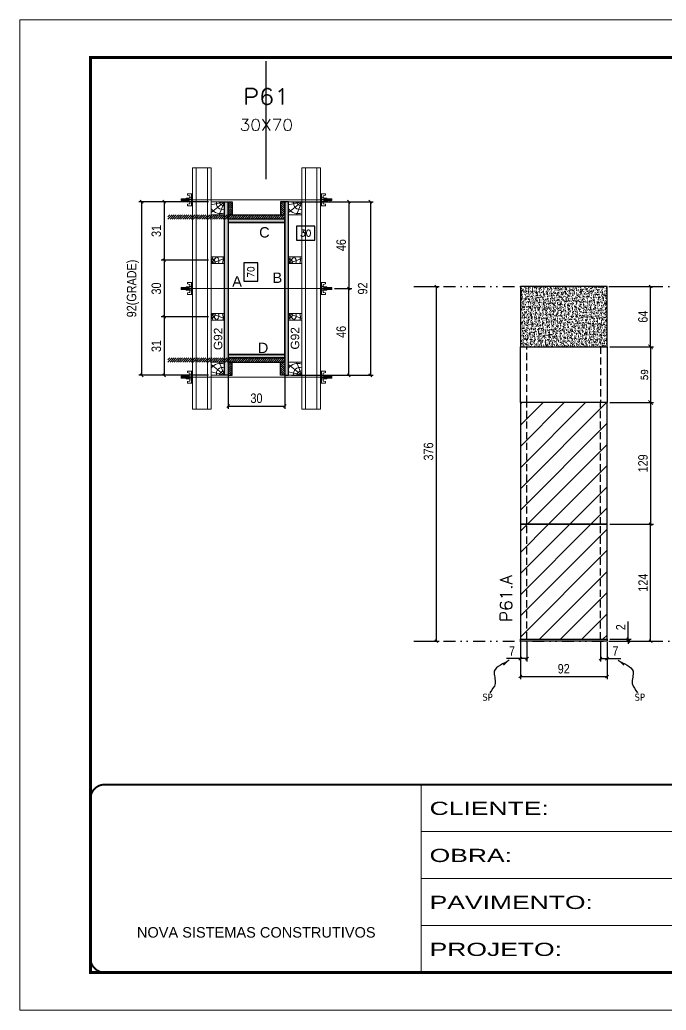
# Model space of a CAD drawing. Extents: x 2949 to 9230, y 1140 to 12527.
# Drawn here: x 4548 to 5233, y 5734 to 6784 of the extents above; entities that cross this region are included whole.
import ezdxf
from ezdxf.enums import TextEntityAlignment as Align

# ---------------------------------------------------------------- set-up
doc = ezdxf.new("R2010")
doc.units = 0
for name, pattern in [('CONTINUO', [0]), ('DASHED', [0.75, 0.5, -0.25]), ('DIVIDE2', [0.625, 0.25, -0.125, 0, -0.125, 0, -0.125]), ('HIDDEN', [0.375, 0.25, -0.125])]:
    doc.linetypes.add(name, pattern=pattern)
for name, color, linetype in [('CHAPA', 1, 'Continuous'), ('COTA', 241, 'Continuous'), ('cotas', 4, 'Continuous'), ('MEIO_PONT', 93, 'Continuous'), ('Nível', 160, 'Continuous'), ('Painéis', 200, 'Continuous'), ('SARRAFO', 251, 'Continuous'), ('Sarrafo de Pressão', 42, 'HIDDEN'), ('texto', 7, 'Continuous'), ('Texto de Titulo', 7, 'Continuous'), ('Texto Qtd Sarr', 242, 'Continuous'), ('TEXTO_GERAL', 7, 'Continuous')]:
    doc.layers.add(name, color=color, linetype=linetype)
for name, color, linetype, lineweight in [('Folhas', 255, 'Continuous', 9), ('Hachura', 251, 'Continuous', 9), ('Madeira', 126, 'Continuous', 18), ('Perfil Metálico', 224, 'Continuous', 18), ('SARRAFO DE PRESSAO', 251, 'DASHED', 9), ('Texto Seção', 7, 'Continuous', 15)]:
    doc.layers.add(name, color=color, linetype=linetype, lineweight=lineweight)
doc.styles.add('ARIAL', font='arial.ttf')
doc.styles.add('COTA TECNICA', font='techl___.ttf', dxfattribs={"height": 10})
doc.styles.add('COTA TECNICA 2X', font='techl___.ttf', dxfattribs={"height": 10})
doc.styles.add('COTA TECNICA-50', font='techl___.ttf', dxfattribs={"height": 10})
doc.styles.add('REGUA-120', font='ROMANS.shx', dxfattribs={"height": 15})
doc.styles.add('ROMANS', font='romans.shx')
doc.styles.add('SANSSERIF', font='sas_____.pfb')
doc.styles.get("Standard").update_dxf_attribs({"font": 'arial.ttf'})
doc.styles.add('Tecnologia', font='')
doc.styles.get('Tecnologia').set_extended_font_data('Forgotten Futurist')
doc.dimstyles.new('COTA PAINEL-50', dxfattribs={"dimtxt": 10, "dimasz": 3, "dimexe": 3, "dimexo": 3, "dimgap": 3, "dimtad": 1, "dimdec": 1, "dimzin": 12, "dimdsep": 46, "dimtxsty": 'COTA TECNICA-50', "dimblk1": 'OBLIQUE', "dimblk2": 'OBLIQUE', "dimsah": 1, "dimcen": 0.9, "dimclrd": 4, "dimclre": 4, "dimclrt": 240, "dimadec": 1, "dimazin": 3, "dimtfac": 1, "dimtdec": 1, "dimtmove": 0, "dimatfit": 3, "dimfxl": 1, "dimtolj": 1, "dimtzin": 12, "dimarcsym": 0})
doc.dimstyles.new('Cota Paínel', dxfattribs={"dimtxt": 7, "dimasz": 5, "dimexe": 3, "dimexo": 3, "dimgap": 3, "dimtad": 1, "dimdec": 1, "dimzin": 12, "dimdsep": 46, "dimtxsty": 'ROMANS', "dimblk": 'ARCHTICK', "dimcen": 0, "dimclrd": 4, "dimclre": 4, "dimclrt": 1, "dimadec": 1, "dimazin": 3, "dimtfac": 1, "dimtdec": 1, "dimtmove": 0, "dimatfit": 3, "dimldrblk": 'OBLIQUE', "dimfxl": 1, "dimtolj": 1, "dimtzin": 12, "dimarcsym": 0})
doc.dimstyles.new('PAINEL', dxfattribs={"dimtxt": 10, "dimasz": 3, "dimexe": 3, "dimexo": 3, "dimgap": 3, "dimtad": 1, "dimdec": 1, "dimzin": 12, "dimdsep": 46, "dimtxsty": 'COTA TECNICA', "dimblk1": 'OBLIQUE', "dimblk2": 'OBLIQUE', "dimsah": 1, "dimcen": 0.9, "dimclrd": 4, "dimclre": 4, "dimclrt": 240, "dimadec": 1, "dimazin": 3, "dimtfac": 1, "dimtdec": 1, "dimtmove": 0, "dimatfit": 3, "dimfxl": 1, "dimtolj": 1, "dimtzin": 12, "dimarcsym": 0})
doc.dimstyles.new('SECAO PILAR', dxfattribs={"dimtxt": 10, "dimasz": 3, "dimexe": 3, "dimexo": 3, "dimgap": 3, "dimtad": 1, "dimdec": 1, "dimlfac": 0.5, "dimzin": 12, "dimdsep": 46, "dimtxsty": 'COTA TECNICA 2X', "dimblk1": 'OBLIQUE', "dimblk2": 'OBLIQUE', "dimsah": 1, "dimcen": 0.9, "dimclrd": 256, "dimclre": 256, "dimclrt": 256, "dimadec": 1, "dimazin": 3, "dimtfac": 1, "dimtdec": 1, "dimtmove": 0, "dimatfit": 3, "dimfxl": 1, "dimtolj": 1, "dimtzin": 12, "dimarcsym": 0})
doc.dimstyles.new('SECÇÃO 2', dxfattribs={"dimtxt": 7, "dimasz": 6, "dimexe": 0.18, "dimexo": 2, "dimgap": -4, "dimtad": 3, "dimdec": 1, "dimlfac": 0.5, "dimzin": 12, "dimdsep": 46, "dimtxsty": 'ROMANS', "dimblk": 'ARCHTICK', "dimcen": 0.09, "dimse1": 1, "dimse2": 1, "dimsd1": 1, "dimsd2": 1, "dimclrd": 180, "dimclre": 5, "dimclrt": 1, "dimadec": 0, "dimazin": 3, "dimtfac": 1, "dimtdec": 1, "dimtofl": 0, "dimtmove": 0, "dimatfit": 3, "dimldrblk": 'ARCHTICK', "dimfxl": 1, "dimtolj": 1, "dimtzin": 0, "dimarcsym": 0})
doc.dimstyles.get("Standard").update_dxf_attribs({"dimtxt": 0.18, "dimasz": 0.18, "dimexe": 0.18, "dimexo": 0.0625, "dimgap": 0.09, "dimtad": 0, "dimtih": 1, "dimtoh": 1, "dimdec": 4, "dimzin": 0, "dimdsep": 46, "dimtxsty": 'Standard', "dimcen": 0.09, "dimadec": 0, "dimazin": 0, "dimtfac": 1, "dimtdec": 4, "dimtofl": 0, "dimtmove": 0, "dimatfit": 3, "dimfxl": 1, "dimtolj": 1, "dimtzin": 0, "dimarcsym": 0})
pattern_1 = [(45, (-126071.967, -22713.47), (-11.2253202, 11.2253202), [])]

# ---------------------------------------------------------------- blocks, each defined once
blk = doc.blocks.new('9999999999')
at = {"color": 30, "linetype": 'CONTINUO'}
for p, q in [((98564.6, 34230.2), (98564.6, 34429.4)), ((98564.6, 34379.6), (99584, 34379.6)), ((98564.6, 34329.8), (99488, 34329.8)), ((98564.6, 34280), (99488, 34280))]:
    blk.add_line(p, q, dxfattribs=at)
at = {"color": 30, "linetype": 'CONTINUO', "const_width": 2}
blk.add_lwpolyline([(99584, 34230.2), (99584, 34414.4, 0.414214), (99569, 34429.4), (98229, 34429.4, 0.414214), (98214, 34414.4), (98214, 34245.2, 0.414214), (98229, 34230.2), (99584, 34230.2)], format="xyb", dxfattribs=at)
at = {"layer": 'Folhas'}
blk.add_lwpolyline([(98139, 34190.2), (99624, 34190.2), (99624, 35240.2), (98139, 35240.2)], close=True, dxfattribs=at)
at = {"layer": 'Folhas', "color": 30, "const_width": 3}
blk.add_lwpolyline([(98214, 34230.2), (99584, 34230.2), (99584, 35200.2), (98214, 35200.2)], close=True, dxfattribs=at)
at = {"color": 7, "linetype": 'Continuous', "ltscale": 5, "style": 'ARIAL'}
blk.add_text('NOVA SISTEMAS CONSTRUTIVOS', height=11.059, dxfattribs=at).set_placement((98263.2, 34267.2))
at = {"layer": 'Folhas', "color": 7, "style": 'Tecnologia', "width": 1.5}
for s, p in [('CLIENTE:', (98573.7, 34397.2)), ('OBRA:', (98573.7, 34347.3)), ('PAVIMENTO:', (98573.7, 34297.5)), ('PROJETO:', (98573.7, 34247.7))]:
    blk.add_text(s, height=14, dxfattribs=at).set_placement(p)
blk = doc.blocks.new('titulo1')
at = {"layer": 'Defpoints', "color": 252, "linetype": 'HIDDEN', "ltscale": 2}
blk.add_line((0, 0), (0, 125), dxfattribs=at)
at = {"layer": 'Defpoints', "style": 'ROMANS', "oblique": 15}
blk.add_attdef('FOLHA', text='', height=10, dxfattribs=at).set_placement((0, 15.6), align=Align.MIDDLE_CENTER)
at = {"layer": 'Texto Qtd Sarr', "color": 3, "style": 'ROMANS', "oblique": 15}
for tag, height, p in [('TITULO', 17, (0, 71.4)), ('SEÇÃO', 12, (0, 41.5))]:
    blk.add_attdef(tag, text='', height=height, dxfattribs=at).set_placement(p, align=Align.MIDDLE_CENTER)
blk = doc.blocks.new('_Oblique')
at = {"color": 0, "linetype": 'ByBlock', "lineweight": -2}
blk.add_line((-0.5, -0.5), (0.5, 0.5), dxfattribs=at)
blk = doc.blocks.new('*D934')
at = {"layer": 'cotas', "color": 4, "linetype": 'ByBlock', "lineweight": -2, "transparency": 16777216}
for p, q in [((4968.6, 6501.1), (4992.3, 6501.1)), ((4989.3, 6501.1), (4989.3, 6125.1)), ((4968.6, 6125.1), (4992.3, 6125.1))]:
    blk.add_line(p, q, dxfattribs=at)
at = {"layer": 'Defpoints', "color": 0, "linetype": 'ByBlock', "transparency": 16777216}
for p in [(4965.6, 6501.1), (4965.6, 6125.1), (4989.3, 6125.1)]:
    blk.add_point(p, dxfattribs=at)
at = {"layer": 'cotas', "color": 4, "linetype": 'ByBlock', "lineweight": -2, "transparency": 16777216, "xscale": 3, "yscale": 3, "zscale": 3}
for p, rotation in [((4989.3, 6501.1), 90), ((4989.3, 6125.1), 270)]:
    blk.add_blockref('_Oblique', p, dxfattribs=dict(at, rotation=rotation))
at = {"layer": 'cotas', "color": 240, "linetype": 'ByBlock', "transparency": 16777216, "insert": (4981.1, 6326.2), "char_height": 10, "attachment_point": 5, "rotation": 90, "style": 'COTA TECNICA'}
blk.add_mtext('\\A1;376', dxfattribs=at)
blk = doc.blocks.new('*D521')
at = {"layer": 'COTA', "color": 4, "lineweight": -2, "transparency": 16777216}
for p, q in [((5078.5, 6124.1), (5078.5, 6084.7)), ((5170.5, 6124.1), (5170.5, 6084.7)), ((5078.5, 6087.7), (5170.5, 6087.7))]:
    blk.add_line(p, q, dxfattribs=at)
at = {"layer": 'Defpoints', "color": 0, "transparency": 16777216}
for p in [(5078.5, 6127.1), (5170.5, 6127.1), (5170.5, 6087.7)]:
    blk.add_point(p, dxfattribs=at)
at = {"layer": 'COTA', "color": 4, "lineweight": -2, "transparency": 16777216, "xscale": 3, "yscale": 3, "zscale": 3, "rotation": 180}
blk.add_blockref('_Oblique', (5078.5, 6087.7), dxfattribs=at)
at = {"layer": 'COTA', "color": 4, "lineweight": -2, "transparency": 16777216, "xscale": 3, "yscale": 3, "zscale": 3}
blk.add_blockref('_Oblique', (5170.5, 6087.7), dxfattribs=at)
at = {"layer": 'COTA', "color": 240, "transparency": 16777216, "insert": (5124.5, 6095.8), "char_height": 10, "attachment_point": 5, "style": 'COTA TECNICA'}
blk.add_mtext('\\A1;92', dxfattribs=at)
blk = doc.blocks.new('*D522')
at = {"layer": 'COTA', "color": 4, "lineweight": -2, "transparency": 16777216}
for p, q in [((5173.5, 6501.1), (5219.7, 6501.1)), ((5216.7, 6437.1), (5216.7, 6501.1)), ((5173.5, 6437.1), (5219.7, 6437.1))]:
    blk.add_line(p, q, dxfattribs=at)
at = {"layer": 'Defpoints', "color": 0, "transparency": 16777216}
for p in [(5170.5, 6501.1), (5216.7, 6501.1), (5170.5, 6437.1)]:
    blk.add_point(p, dxfattribs=at)
at = {"layer": 'COTA', "color": 4, "lineweight": -2, "transparency": 16777216, "xscale": 3, "yscale": 3, "zscale": 3}
for p, rotation in [((5216.7, 6501.1), 90), ((5216.7, 6437.1), 270)]:
    blk.add_blockref('_Oblique', p, dxfattribs=dict(at, rotation=rotation))
at = {"layer": 'COTA', "color": 240, "transparency": 16777216, "insert": (5208.6, 6469.1), "char_height": 10, "attachment_point": 5, "rotation": 90, "style": 'COTA TECNICA'}
blk.add_mtext('\\A1;64', dxfattribs=at)
blk = doc.blocks.new('*D523')
at = {"layer": 'COTA', "color": 4, "lineweight": -2, "transparency": 16777216}
for p, q in [((5078.5, 6122.1), (5078.5, 6103.6)), ((5085.5, 6124.1), (5085.5, 6103.6)), ((5078.5, 6106.6), (5063.8, 6106.6)), ((5085.5, 6106.6), (5078.5, 6106.6))]:
    blk.add_line(p, q, dxfattribs=at)
at = {"layer": 'Defpoints', "color": 0, "transparency": 16777216}
for p in [(5078.5, 6125.1), (5085.5, 6127.1), (5078.5, 6106.6)]:
    blk.add_point(p, dxfattribs=at)
at = {"layer": 'COTA', "color": 4, "lineweight": -2, "transparency": 16777216, "xscale": 3, "yscale": 3, "zscale": 3, "rotation": 180}
blk.add_blockref('_Oblique', (5078.5, 6106.6), dxfattribs=at)
at = {"layer": 'COTA', "color": 4, "lineweight": -2, "transparency": 16777216, "xscale": 3, "yscale": 3, "zscale": 3}
blk.add_blockref('_Oblique', (5085.5, 6106.6), dxfattribs=at)
at = {"layer": 'COTA', "color": 240, "transparency": 16777216, "insert": (5069.6, 6114.7), "char_height": 10, "attachment_point": 5, "style": 'COTA TECNICA-50'}
blk.add_mtext('\\A1;7', dxfattribs=at)
blk = doc.blocks.new('*D524')
at = {"layer": 'COTA', "color": 4, "lineweight": -2, "transparency": 16777216}
for p, q in [((5163.5, 6124.1), (5163.5, 6103.6)), ((5170.5, 6122.1), (5170.5, 6103.6)), ((5163.5, 6106.6), (5170.5, 6106.6)), ((5170.5, 6106.6), (5185.2, 6106.6))]:
    blk.add_line(p, q, dxfattribs=at)
at = {"layer": 'Defpoints', "color": 0, "transparency": 16777216}
for p in [(5163.5, 6127.1), (5170.5, 6125.1), (5170.5, 6106.6)]:
    blk.add_point(p, dxfattribs=at)
at = {"layer": 'COTA', "color": 4, "lineweight": -2, "transparency": 16777216, "xscale": 3, "yscale": 3, "zscale": 3, "rotation": 180}
blk.add_blockref('_Oblique', (5163.5, 6106.6), dxfattribs=at)
at = {"layer": 'COTA', "color": 4, "lineweight": -2, "transparency": 16777216, "xscale": 3, "yscale": 3, "zscale": 3}
blk.add_blockref('_Oblique', (5170.5, 6106.6), dxfattribs=at)
at = {"layer": 'COTA', "color": 240, "transparency": 16777216, "insert": (5179.4, 6114.7), "char_height": 10, "attachment_point": 5, "style": 'COTA TECNICA-50'}
blk.add_mtext('\\A1;7', dxfattribs=at)
blk = doc.blocks.new('*D525')
at = {"layer": 'COTA', "color": 4, "lineweight": -2, "transparency": 16777216}
for p, q in [((5173.5, 6249.1), (5219.7, 6249.1)), ((5216.7, 6125.1), (5216.7, 6249.1)), ((5173.5, 6125.1), (5219.7, 6125.1))]:
    blk.add_line(p, q, dxfattribs=at)
at = {"layer": 'Defpoints', "color": 0, "transparency": 16777216}
for p in [(5170.5, 6249.1), (5216.7, 6249.1), (5170.5, 6125.1)]:
    blk.add_point(p, dxfattribs=at)
at = {"layer": 'COTA', "color": 4, "lineweight": -2, "transparency": 16777216, "xscale": 3, "yscale": 3, "zscale": 3}
for p, rotation in [((5216.7, 6249.1), 90), ((5216.7, 6125.1), 270)]:
    blk.add_blockref('_Oblique', p, dxfattribs=dict(at, rotation=rotation))
at = {"layer": 'COTA', "color": 240, "transparency": 16777216, "insert": (5208.7, 6187.1), "char_height": 10, "attachment_point": 5, "rotation": 90, "style": 'COTA TECNICA-50'}
blk.add_mtext('\\A1;124', dxfattribs=at)
blk = doc.blocks.new('*D526')
at = {"layer": 'COTA', "color": 4, "lineweight": -2, "transparency": 16777216}
for p, q in [((5193, 6127.1), (5193, 6145.9)), ((5173.5, 6127.1), (5196, 6127.1)), ((5173.5, 6125.1), (5196, 6125.1)), ((5193, 6125.1), (5193, 6127.1)), ((5193, 6125.1), (5193, 6122.1))]:
    blk.add_line(p, q, dxfattribs=at)
at = {"layer": 'Defpoints', "color": 0, "transparency": 16777216}
for p in [(5170.5, 6127.1), (5170.5, 6125.1), (5193, 6125.1)]:
    blk.add_point(p, dxfattribs=at)
at = {"layer": 'COTA', "color": 4, "lineweight": -2, "transparency": 16777216, "xscale": 3, "yscale": 3, "zscale": 3}
for p, rotation in [((5193, 6127.1), 270), ((5193, 6125.1), 90)]:
    blk.add_blockref('_Oblique', p, dxfattribs=dict(at, rotation=rotation))
at = {"layer": 'COTA', "color": 240, "transparency": 16777216, "insert": (5185, 6139.9), "char_height": 10, "attachment_point": 5, "rotation": 90, "style": 'COTA TECNICA-50'}
blk.add_mtext('\\A1;2', dxfattribs=at)
blk = doc.blocks.new('*D527')
at = {"layer": 'COTA', "color": 4, "linetype": 'ByBlock', "lineweight": -2, "transparency": 16777216}
for p, q in [((5173.5, 6378.1), (5219.7, 6378.1)), ((5216.7, 6378.1), (5216.7, 6249.1)), ((5173.5, 6249.1), (5219.7, 6249.1))]:
    blk.add_line(p, q, dxfattribs=at)
at = {"layer": 'Defpoints', "color": 0, "linetype": 'ByBlock', "transparency": 16777216}
for p in [(5170.5, 6378.1), (5170.5, 6249.1), (5216.7, 6249.1)]:
    blk.add_point(p, dxfattribs=at)
at = {"layer": 'COTA', "color": 4, "linetype": 'ByBlock', "lineweight": -2, "transparency": 16777216, "xscale": 3, "yscale": 3, "zscale": 3}
for p, rotation in [((5216.7, 6378.1), 90), ((5216.7, 6249.1), 270)]:
    blk.add_blockref('_Oblique', p, dxfattribs=dict(at, rotation=rotation))
at = {"layer": 'COTA', "color": 240, "linetype": 'ByBlock', "transparency": 16777216, "insert": (5208.6, 6313.6), "char_height": 10, "attachment_point": 5, "rotation": 90, "style": 'COTA TECNICA'}
blk.add_mtext('\\A1;129', dxfattribs=at)
blk = doc.blocks.new('*D286')
at = {"layer": 'COTA', "color": 180, "lineweight": -2, "transparency": 16777216}
for p, q in [((4800.1, 6526.1), (4785.1, 6526.1)), ((4785.1, 6526.1), (4785.1, 6506.7)), ((4800.1, 6506.7), (4800.1, 6526.1)), ((4785.1, 6506.7), (4800.1, 6506.7))]:
    blk.add_line(p, q, dxfattribs=at)
at = {"layer": 'Defpoints', "color": 0, "transparency": 16777216}
for p in [(4768.6, 6569), (4768.6, 6429), (4804.1, 6429)]:
    blk.add_point(p, dxfattribs=at)
at = {"layer": 'COTA', "color": 1, "transparency": 16777216, "insert": (4792.6, 6516.4), "char_height": 7, "attachment_point": 5, "rotation": 90, "style": 'ROMANS'}
blk.add_mtext('\\A1;70', dxfattribs=at)
blk = doc.blocks.new('_ArchTick')
at = {"color": 0, "linetype": 'ByBlock', "const_width": 0.15}
blk.add_lwpolyline([(-0.5, -0.5), (0.5, 0.5)], dxfattribs=at)
blk = doc.blocks.new('*D287')
at = {"layer": 'COTA', "lineweight": -2, "transparency": 16777216}
for p, q in [((4835.6, 6591), (4922.4, 6591)), ((4919.4, 6591), (4919.4, 6407)), ((4835.6, 6407), (4922.4, 6407))]:
    blk.add_line(p, q, dxfattribs=at)
at = {"layer": 'Defpoints', "color": 0, "transparency": 16777216}
for p in [(4832.6, 6591), (4832.6, 6407), (4919.4, 6407)]:
    blk.add_point(p, dxfattribs=at)
at = {"layer": 'COTA', "lineweight": -2, "transparency": 16777216, "xscale": 3, "yscale": 3, "zscale": 3}
for p, rotation in [((4919.4, 6591), 90), ((4919.4, 6407), 270)]:
    blk.add_blockref('_Oblique', p, dxfattribs=dict(at, rotation=rotation))
at = {"layer": 'COTA', "transparency": 16777216, "insert": (4911.3, 6499), "char_height": 10, "attachment_point": 5, "rotation": 90, "style": 'COTA TECNICA 2X'}
blk.add_mtext('\\A1;92', dxfattribs=at)
blk = doc.blocks.new('*D288')
at = {"layer": 'COTA', "lineweight": -2, "transparency": 16777216}
for p, q in [((4869.6, 6591), (4899.6, 6591)), ((4896.6, 6591), (4896.6, 6499)), ((4881.4, 6499), (4899.6, 6499))]:
    blk.add_line(p, q, dxfattribs=at)
at = {"layer": 'Defpoints', "color": 0, "transparency": 16777216}
for p in [(4866.6, 6591), (4878.4, 6499), (4896.6, 6499)]:
    blk.add_point(p, dxfattribs=at)
at = {"layer": 'COTA', "lineweight": -2, "transparency": 16777216, "xscale": 3, "yscale": 3, "zscale": 3}
for p, rotation in [((4896.6, 6591), 90), ((4896.6, 6499), 270)]:
    blk.add_blockref('_Oblique', p, dxfattribs=dict(at, rotation=rotation))
at = {"layer": 'COTA', "transparency": 16777216, "insert": (4888.5, 6545), "char_height": 10, "attachment_point": 5, "rotation": 90, "style": 'COTA TECNICA 2X'}
blk.add_mtext('\\A1;46', dxfattribs=at)
blk = doc.blocks.new('*D289')
at = {"layer": 'COTA', "lineweight": -2, "transparency": 16777216}
for p, q in [((4881.4, 6499), (4899.6, 6499)), ((4896.6, 6407), (4896.6, 6499)), ((4869.6, 6407), (4899.6, 6407))]:
    blk.add_line(p, q, dxfattribs=at)
at = {"layer": 'Defpoints', "color": 0, "transparency": 16777216}
for p in [(4878.4, 6499), (4896.6, 6499), (4866.6, 6407)]:
    blk.add_point(p, dxfattribs=at)
at = {"layer": 'COTA', "lineweight": -2, "transparency": 16777216, "xscale": 3, "yscale": 3, "zscale": 3}
for p, rotation in [((4896.6, 6499), 90), ((4896.6, 6407), 270)]:
    blk.add_blockref('_Oblique', p, dxfattribs=dict(at, rotation=rotation))
at = {"layer": 'COTA', "transparency": 16777216, "insert": (4888.5, 6453), "char_height": 10, "attachment_point": 5, "rotation": 90, "style": 'COTA TECNICA 2X'}
blk.add_mtext('\\A1;46', dxfattribs=at)
blk = doc.blocks.new('*D290')
at = {"layer": 'COTA', "color": 180, "lineweight": -2, "transparency": 16777216}
for p, q in [((4860.4, 6565.2), (4841.1, 6565.2)), ((4841.1, 6565.2), (4841.1, 6550.2)), ((4860.4, 6550.2), (4860.4, 6565.2)), ((4841.1, 6550.2), (4860.4, 6550.2))]:
    blk.add_line(p, q, dxfattribs=at)
at = {"layer": 'Defpoints', "color": 0, "transparency": 16777216}
for p in [(4768.6, 6569), (4828.6, 6569), (4828.6, 6546.2)]:
    blk.add_point(p, dxfattribs=at)
at = {"layer": 'COTA', "color": 1, "transparency": 16777216, "insert": (4850.8, 6557.7), "char_height": 7, "attachment_point": 5, "style": 'ROMANS'}
blk.add_mtext('\\A1;30', dxfattribs=at)
blk = doc.blocks.new('PONTALETE')
at = {"layer": 'Madeira'}
for q in [(2.71, 7), (7, 5.76), (7, 1.74)]:
    blk.add_line((0, 0), q, dxfattribs=at)
blk.add_lwpolyline([(0, 0), (7, 0), (7, 7), (0, 7)], close=True, dxfattribs=at)
for centre, radius, start, end in [((2.04, 0.06), 6.23, 37.2818, 109.0913), ((1.09, 0.9), 3.19, 343.603, 109.9847), ((-0.21, -0.78), 3.09, 14.6322, 86.0383)]:
    blk.add_arc(centre, radius, start, end, dxfattribs=at)
blk = doc.blocks.new('*D291')
at = {"layer": 'COTA', "lineweight": -2, "transparency": 16777216}
for p, q in [((4747.6, 6591), (4673.8, 6591)), ((4676.8, 6591), (4676.8, 6407)), ((4747.6, 6407), (4673.8, 6407))]:
    blk.add_line(p, q, dxfattribs=at)
at = {"layer": 'Defpoints', "color": 0, "transparency": 16777216}
for p in [(4750.6, 6591), (4676.8, 6407), (4750.6, 6407)]:
    blk.add_point(p, dxfattribs=at)
at = {"layer": 'COTA', "lineweight": -2, "transparency": 16777216, "xscale": 3, "yscale": 3, "zscale": 3}
for p, rotation in [((4676.8, 6591), 90), ((4676.8, 6407), 270)]:
    blk.add_blockref('_Oblique', p, dxfattribs=dict(at, rotation=rotation))
at = {"layer": 'COTA', "transparency": 16777216, "insert": (4667.6, 6499), "char_height": 10, "attachment_point": 5, "rotation": 90, "style": 'COTA TECNICA 2X'}
blk.add_mtext('\\A1;92(GRADE)', dxfattribs=at)
blk = doc.blocks.new('MEIO PONTALETE')
at = {"layer": 'Madeira'}
for q in [(2.71, 7), (3.5, 2.88), (3.5, 0.87)]:
    blk.add_line((0, 0), q, dxfattribs=at)
blk.add_lwpolyline([(0, 0), (3.5, 0), (3.5, 7), (0, 7)], close=True, dxfattribs=at)
for centre, radius, start, end in [((2.04, 0.06), 6.23, 76.4499, 109.0913), ((1.09, 0.9), 3.19, 40.9063, 109.9847), ((-0.21, -0.78), 3.09, 14.6322, 86.0383)]:
    blk.add_arc(centre, radius, start, end, dxfattribs=at)
blk = doc.blocks.new('*D292')
at = {"layer": 'COTA', "lineweight": -2, "transparency": 16777216}
for p, q in [((4747.6, 6469), (4697.6, 6469)), ((4700.6, 6469), (4700.6, 6407)), ((4747.6, 6407), (4697.6, 6407))]:
    blk.add_line(p, q, dxfattribs=at)
at = {"layer": 'Defpoints', "color": 0, "transparency": 16777216}
for p in [(4750.6, 6469), (4700.6, 6407), (4750.6, 6407)]:
    blk.add_point(p, dxfattribs=at)
at = {"layer": 'COTA', "lineweight": -2, "transparency": 16777216, "xscale": 3, "yscale": 3, "zscale": 3}
for p, rotation in [((4700.6, 6469), 90), ((4700.6, 6407), 270)]:
    blk.add_blockref('_Oblique', p, dxfattribs=dict(at, rotation=rotation))
at = {"layer": 'COTA', "transparency": 16777216, "insert": (4692.4, 6438), "char_height": 10, "attachment_point": 5, "rotation": 90, "style": 'COTA TECNICA 2X'}
blk.add_mtext('\\A1;31', dxfattribs=at)
blk = doc.blocks.new('C')
at = {"layer": 'Hachura', "color": 0}
for p, q in [((0, 3.22), (0, -3.22)), ((0.45, 3.22), (0, 3.22)), ((0.46, 3.16), (0, 3.16)), ((0.46, 3.05), (0, 3.05)), ((0.46, 2.88), (0, 2.88)), ((0, 2.75), (0, -1.16)), ((0.46, 2.65), (0, 2.65)), ((0.46, 2.23), (0, 2.23)), ((0.46, 1.51), (0, 1.51)), ((0.39, 0.49), (0.17, 0.49)), ((0.45, -3.23), (0.45, 3.22)), ((0.45, 3.22), (2.58, 3.22)), ((1.74, 0.97), (0.45, 0.97)), ((1.45, 0.1), (0.45, 0.1)), ((1.35, 1.94), (1.35, 0.96)), ((2.58, 2.39), (1.47, 2.09)), ((1.74, -0.97), (1.74, 0.97)), ((1.74, 0.97), (1.74, 0.84)), ((1.74, 0.97), (1.74, 0.84)), ((1.74, 0.84), (3.35, 0.84)), ((3.35, 0.45), (1.74, 0.45)), ((2.58, 3.22), (2.58, 2.39)), ((3.32, 0.84), (3.32, -0.84)), ((3.35, 0.84), (3.35, -0.84)), ((3.68, 0.45), (3.35, 0.45)), ((3.84, -0.52), (3.35, 0.45)), ((3.35, 0.06), (3.67, -0.57)), ((3.68, 0.45), (4.16, -0.52)), ((3.72, 0.5), (4.25, -0.57)), ((4.37, -0.55), (3.83, 0.53)), ((4.15, 0.45), (3.93, 0.45)), ((4.42, -0.52), (3.93, 0.45)), ((4.15, 0.45), (4.26, 0.45)), ((4.26, 0.45), (4.74, -0.52)), ((4.3, 0.5), (4.83, -0.57)), ((4.95, -0.55), (4.41, 0.53)), ((4.51, 0.45), (4.84, 0.45)), ((5, -0.52), (4.51, 0.45)), ((4.84, 0.45), (5.32, -0.52)), ((4.88, 0.5), (5.41, -0.57)), ((5.53, -0.55), (4.99, 0.53)), ((5.58, -0.52), (5.09, 0.45)), ((5.42, 0.45), (5.09, 0.45)), ((5.58, -0.52), (5.09, 0.45)), ((5.42, 0.45), (5.74, -0.19)), ((5.46, 0.5), (5.74, -0.07)), ((5.74, 0.19), (5.57, 0.53)), ((5.74, 0.32), (5.68, 0.45)), ((5.68, 0.45), (5.74, 0.45)), ((5.74, 0.45), (5.9, 0.29)), ((5.74, 0.45), (5.74, -0.52)), ((5.9, -0.36), (5.9, 0.29)), ((0.45, 0), (0, 0)), ((0.46, -1.52), (0, -1.52)), ((0.46, -2.23), (0, -2.23)), ((0.46, -2.65), (0, -2.65)), ((0.46, -2.88), (0, -2.88)), ((0.46, -3.05), (0, -3.05)), ((0.46, -3.16), (0, -3.16)), ((0, -3.22), (2.57, -3.22)), ((0.08, -0.48), (0.29, -0.48)), ((0.29, -0.48), (0.4, -0.48)), ((0.45, 0), (0.45, -0.97)), ((0.45, -0.16), (1.45, -0.16)), ((0.45, -0.65), (0.45, -0.32)), ((0.45, -3.23), (0.45, -0.65)), ((0.45, -0.97), (1.74, -0.97)), ((1.35, -1.94), (1.35, -0.97)), ((2.58, -2.39), (1.47, -2.1)), ((3.35, -0.32), (1.74, -0.32)), ((3.35, -0.84), (1.74, -0.84)), ((2.58, -3.23), (2.58, -2.39)), ((3.35, -0.07), (3.58, -0.52)), ((3.35, -0.52), (3.58, -0.52)), ((3.84, -0.52), (4.16, -0.52)), ((4.42, -0.52), (4.74, -0.52)), ((4.63, -0.52), (4.74, -0.52)), ((5, -0.52), (5.32, -0.52)), ((5.58, -0.52), (5.74, -0.52)), ((5.74, -0.52), (5.9, -0.36)), ((5.74, -0.52), (5.74, -0.52))]:
    blk.add_line(p, q, dxfattribs=at)
for centre, radius, start, end in [((1.52, 1.94), 0.161, 104.7436, 180), ((1.44, -0.03), 0.129, 272.695, 87.305), ((3.81, 0.39), 0.143, 25.5688, 154.4312), ((4.39, 0.39), 0.143, 25.5688, 154.4312), ((4.97, 0.39), 0.143, 25.5688, 154.4312), ((5.55, 0.39), 0.143, 25.5688, 154.4312), ((0.17, -0.37), 0.174, 221.744, 317.8592), ((1.52, -1.94), 0.161, 180, 255.2564), ((3.71, -0.4), 0.174, 222.1408, 318.256), ((4.29, -0.4), 0.174, 222.1408, 318.256), ((4.87, -0.4), 0.174, 222.1408, 318.256), ((5.45, -0.4), 0.174, 222.1408, 318.256), ((5.61, -0.4), 0.174, 317.8592, 318.256)]:
    blk.add_arc(centre, radius, start, end, dxfattribs=at)
blk = doc.blocks.new('*D293')
at = {"layer": 'COTA', "lineweight": -2, "transparency": 16777216}
for p, q in [((4747.6, 6591), (4697.6, 6591)), ((4700.6, 6591), (4700.6, 6529)), ((4747.6, 6529), (4697.6, 6529))]:
    blk.add_line(p, q, dxfattribs=at)
at = {"layer": 'Defpoints', "color": 0, "transparency": 16777216}
for p in [(4750.6, 6591), (4700.6, 6529), (4750.6, 6529)]:
    blk.add_point(p, dxfattribs=at)
at = {"layer": 'COTA', "lineweight": -2, "transparency": 16777216, "xscale": 3, "yscale": 3, "zscale": 3}
for p, rotation in [((4700.6, 6591), 90), ((4700.6, 6529), 270)]:
    blk.add_blockref('_Oblique', p, dxfattribs=dict(at, rotation=rotation))
at = {"layer": 'COTA', "transparency": 16777216, "insert": (4692.4, 6560), "char_height": 10, "attachment_point": 5, "rotation": 90, "style": 'COTA TECNICA 2X'}
blk.add_mtext('\\A1;31', dxfattribs=at)
blk = doc.blocks.new('*D294')
at = {"layer": 'COTA', "lineweight": -2, "transparency": 16777216}
for p, q in [((4747.6, 6529), (4697.6, 6529)), ((4700.6, 6529), (4700.6, 6469)), ((4747.6, 6469), (4697.6, 6469))]:
    blk.add_line(p, q, dxfattribs=at)
at = {"layer": 'Defpoints', "color": 0, "transparency": 16777216}
for p in [(4750.6, 6529), (4700.6, 6469), (4750.6, 6469)]:
    blk.add_point(p, dxfattribs=at)
at = {"layer": 'COTA', "lineweight": -2, "transparency": 16777216, "xscale": 3, "yscale": 3, "zscale": 3}
for p, rotation in [((4700.6, 6529), 90), ((4700.6, 6469), 270)]:
    blk.add_blockref('_Oblique', p, dxfattribs=dict(at, rotation=rotation))
at = {"layer": 'COTA', "transparency": 16777216, "insert": (4692.4, 6499), "char_height": 10, "attachment_point": 5, "rotation": 90, "style": 'COTA TECNICA 2X'}
blk.add_mtext('\\A1;30', dxfattribs=at)
blk = doc.blocks.new('*D835')
at = {"layer": 'COTA', "lineweight": -2, "transparency": 16777216}
for p, q in [((4768.6, 6422.4), (4768.6, 6371.4)), ((4828.6, 6422.4), (4828.6, 6371.4)), ((4768.6, 6374.4), (4828.6, 6374.4))]:
    blk.add_line(p, q, dxfattribs=at)
at = {"layer": 'Defpoints', "color": 0, "transparency": 16777216}
for p in [(4768.6, 6425.4), (4828.6, 6425.4), (4828.6, 6374.4)]:
    blk.add_point(p, dxfattribs=at)
at = {"layer": 'COTA', "lineweight": -2, "transparency": 16777216, "xscale": 3, "yscale": 3, "zscale": 3, "rotation": 180}
blk.add_blockref('_Oblique', (4768.6, 6374.4), dxfattribs=at)
at = {"layer": 'COTA', "lineweight": -2, "transparency": 16777216, "xscale": 3, "yscale": 3, "zscale": 3}
blk.add_blockref('_Oblique', (4828.6, 6374.4), dxfattribs=at)
at = {"layer": 'COTA', "transparency": 16777216, "insert": (4798.6, 6382.6), "char_height": 10, "attachment_point": 5, "style": 'COTA TECNICA 2X'}
blk.add_mtext('\\A1;30', dxfattribs=at)
blk = doc.blocks.new('*D1081')
at = {"layer": 'COTA', "color": 4, "lineweight": -2, "transparency": 16777216}
for p, q in [((5173.5, 6437.1), (5219.7, 6437.1)), ((5216.7, 6437.1), (5216.7, 6378.1)), ((5173.5, 6378.1), (5219.7, 6378.1))]:
    blk.add_line(p, q, dxfattribs=at)
at = {"layer": 'Defpoints', "color": 0, "transparency": 16777216}
for p in [(5170.5, 6437.1), (5170.5, 6378.1), (5216.7, 6378.1)]:
    blk.add_point(p, dxfattribs=at)
at = {"layer": 'COTA', "color": 4, "lineweight": -2, "transparency": 16777216, "xscale": 5, "yscale": 5, "zscale": 5}
for p, rotation in [((5216.7, 6437.1), 90), ((5216.7, 6378.1), 270)]:
    blk.add_blockref('_ArchTick', p, dxfattribs=dict(at, rotation=rotation))
at = {"layer": 'COTA', "color": 1, "transparency": 16777216, "insert": (5210.2, 6407.6), "char_height": 7, "attachment_point": 5, "rotation": 90, "style": 'ROMANS'}
blk.add_mtext('\\A1;59', dxfattribs=at)

msp = doc.modelspace()

# ---------------------------------------------------------------- hatches: boundary and pattern name
at = {"layer": 'COTA', "linetype": 'ByBlock'}
h = msp.add_hatch(dxfattribs=at)
h.set_pattern_fill('AR-CONC', color=256, scale=0.03)
h.set_pattern_definition([(50, (-126333.2957, -22676.2705), (5.46554007, -0.47817257), [0.5715, -6.2865]), (355, (-126333.2957, -22676.2705), (-1.05730264, 5.73170536), [0.4572, -5.02921753]), (100.4514447, (-126332.84, -22676.3104), (4.40823741, 5.25353256), [0.48570026, -5.34270734]), (46.1842, (-126333.296, -22674.7465), (8.13237123, -1.26126984), [0.85725, -9.42975]), (96.6355576, (-126332.618, -22674.852), (7.122124, 7.42278374), [0.7285507, -8.01406824]), (351.184151, (-126333.296, -22674.7465), (7.122124, 7.42278374), [0.685799, -7.54379196]), (21, (-126332.5337, -22675.1275), (4.54843174, -3.06795595), [0.5715, -6.2865]), (326, (-126332.5337, -22675.1275), (1.85406085, 5.52563898), [0.4572, -5.0292]), (71.451445, (-126332.1547, -22675.383), (6.40249258, 2.45768307), [0.48570026, -5.34269813]), (37.5, (-126333.2957, -22676.2705), (0.092658098, 2.536651166), [0, -4.96824, 0, -5.1054, 0, -5.04825]), (7.5, (-126333.2957, -22676.2705), (2.004589875, 3.005417245), [0, -2.91084, 0, -4.85394, 0, -1.92405]), (327.5, (-126334.995, -22676.2705), (4.067717855, -0.17186232), [0, -1.905, 0, -5.9436, 0, -7.8867]), (317.5, (-126335.757, -22676.2705), (4.44387544, 0.76279473), [0, -2.4765, 0, -3.94716, 0, -5.6007])])
h.paths.add_polyline_path([(5078.49, 6437.14), (5170.49, 6437.14), (5170.49, 6501.14), (5078.49, 6501.14)])
at = {"layer": 'Hachura'}
h = msp.add_hatch(color=256, dxfattribs=at)
h.dxf.hatch_style = 1
h.paths.add_polyline_path([(4768.58, 6407.04), (4764.58, 6407.04), (4764.58, 6591.04), (4768.58, 6591.04)])
h = msp.add_hatch(color=256, dxfattribs=at)
h.dxf.hatch_style = 1
h.paths.add_polyline_path([(4768.58, 6407.04), (4764.58, 6407.04), (4764.58, 6591.04), (4768.58, 6591.04)])
h = msp.add_hatch(dxfattribs=at)
h.set_pattern_fill('ANSI31', color=256, scale=0.5, angle=90, style=0)
h.set_pattern_definition([(135, (-18122.8242, 15714.989), (-1.12253202, -1.12253202), [])])
h.paths.add_polyline_path([(4768.58, 6577.04), (4772.98, 6577.04), (4772.98, 6591.04), (4768.58, 6591.04)])
h = msp.add_hatch(dxfattribs=at)
h.set_pattern_fill('ANSI31', color=256, scale=0.5, angle=90, style=0)
h.set_pattern_definition([(135, (-18100.8242, 15714.989), (-1.12253202, -1.12253202), [])])
h.paths.add_polyline_path([(4828.58, 6577.04), (4824.18, 6577.04), (4824.18, 6591.04), (4828.58, 6591.04)])
h = msp.add_hatch(color=256, dxfattribs=at)
h.dxf.hatch_style = 1
h.paths.add_polyline_path([(4828.58, 6407.04), (4832.58, 6407.04), (4832.58, 6591.04), (4828.58, 6591.04)])
h = msp.add_hatch(color=256, dxfattribs=at)
h.dxf.hatch_style = 1
h.paths.add_polyline_path([(4828.58, 6407.04), (4832.58, 6407.04), (4832.58, 6591.04), (4828.58, 6591.04)])
h = msp.add_hatch(dxfattribs=at)
h.set_pattern_fill('ANSI31', color=256, scale=0.5, style=0)
h.set_pattern_definition([(45, (13878.5358, 29502.0454), (-1.12253202, 1.12253202), [])])
h.paths.add_polyline_path([(4828.58, 6572.64), (4828.58, 6577.04), (4704.58, 6577.04), (4704.58, 6572.64)])
h = msp.add_hatch(color=256, dxfattribs=at)
h.dxf.hatch_style = 1
h.paths.add_polyline_path([(4768.58, 6572.64), (4768.58, 6569.04), (4828.58, 6569.04), (4828.58, 6572.64)])
h = msp.add_hatch(color=256, dxfattribs=at)
h.dxf.hatch_style = 1
h.paths.add_polyline_path([(4768.58, 6572.64), (4768.58, 6569.04), (4828.58, 6569.04), (4828.58, 6572.64)])
h = msp.add_hatch(color=256, dxfattribs=at)
h.dxf.hatch_style = 1
h.paths.add_polyline_path([(4768.58, 6429.04), (4768.58, 6425.44), (4828.58, 6425.44), (4828.58, 6429.04)])
h = msp.add_hatch(color=256, dxfattribs=at)
h.dxf.hatch_style = 1
h.paths.add_polyline_path([(4768.58, 6429.04), (4768.58, 6425.44), (4828.58, 6425.44), (4828.58, 6429.04)])
h = msp.add_hatch(dxfattribs=at)
h.set_pattern_fill('ANSI31', color=256, scale=0.5, style=0)
h.set_pattern_definition([(45, (14253.5358, 29316.8454), (-1.12253202, 1.12253202), [])])
h.paths.add_polyline_path([(4828.58, 6425.44), (4828.58, 6421.04), (4704.58, 6421.04), (4704.58, 6425.44)])
h = msp.add_hatch(dxfattribs=at)
h.set_pattern_fill('ANSI31', color=256, scale=0.5, angle=90, style=0)
h.set_pattern_definition([(135, (-18122.8242, 15909.989), (-1.12253202, -1.12253202), [])])
h.paths.add_polyline_path([(4768.58, 6421.04), (4772.98, 6421.04), (4772.98, 6407.04), (4768.58, 6407.04)])
h = msp.add_hatch(dxfattribs=at)
h.set_pattern_fill('ANSI31', color=256, scale=0.5, angle=90, style=0)
h.set_pattern_definition([(135, (-18100.8242, 15909.989), (-1.12253202, -1.12253202), [])])
h.paths.add_polyline_path([(4828.58, 6421.04), (4824.18, 6421.04), (4824.18, 6407.04), (4828.58, 6407.04)])
at = {"layer": 'Hachura', "linetype": 'ByBlock'}
h = msp.add_hatch(dxfattribs=at)
h.set_pattern_fill('ANSI31', color=256, scale=5)
h.set_pattern_definition(pattern_1)
h.paths.add_polyline_path([(5170.49, 6378.14), (5078.49, 6378.14), (5078.49, 6249.14), (5170.49, 6249.14)])
h = msp.add_hatch(dxfattribs=at)
h.set_pattern_fill('ANSI31', color=256, scale=5)
h.set_pattern_definition(pattern_1)
h.paths.add_polyline_path([(5170.49, 6249.14), (5078.49, 6249.14), (5078.49, 6127.14), (5170.49, 6127.14)])

# ---------------------------------------------------------------- linework, layer by layer
at = {"layer": 'CHAPA'}
for points in [[(4768.58, 6407.04), (4764.58, 6407.04), (4764.58, 6591.04), (4768.58, 6591.04)], [(4768.58, 6407.04), (4764.58, 6407.04), (4764.58, 6591.04), (4768.58, 6591.04)], [(4828.58, 6407.04), (4832.58, 6407.04), (4832.58, 6591.04), (4828.58, 6591.04)], [(4828.58, 6407.04), (4832.58, 6407.04), (4832.58, 6591.04), (4828.58, 6591.04)], [(4768.58, 6572.64), (4768.58, 6569.04), (4828.58, 6569.04), (4828.58, 6572.64)], [(4768.58, 6572.64), (4768.58, 6569.04), (4828.58, 6569.04), (4828.58, 6572.64)], [(4768.58, 6429.04), (4768.58, 6425.44), (4828.58, 6425.44), (4828.58, 6429.04)], [(4768.58, 6429.04), (4768.58, 6425.44), (4828.58, 6425.44), (4828.58, 6429.04)]]:
    msp.add_lwpolyline(points, close=True, dxfattribs=at)
at = {"layer": 'COTA', "linetype": 'ByBlock'}
msp.add_lwpolyline([(5078.49, 6437.14), (5170.49, 6437.14), (5170.49, 6501.14), (5078.49, 6501.14)], close=True, dxfattribs=at)
at = {"layer": 'Hachura'}
for p, q in [((4719.78, 6593.04), (4873.58, 6593.05)), ((4719.78, 6499.04), (4873.58, 6499.03)), ((4719.78, 6405.04), (4873.58, 6405.03))]:
    msp.add_line(p, q, dxfattribs=at)
at = {"layer": 'Madeira'}
for points in [[(4764.58, 6407.04), (4750.58, 6407.04), (4750.58, 6591.04), (4764.58, 6591.04)], [(4832.58, 6407.04), (4846.58, 6407.04), (4846.58, 6591.04), (4832.58, 6591.04)]]:
    msp.add_lwpolyline(points, close=True, dxfattribs=at)
at = {"layer": 'Nível', "color": 4, "linetype": 'DIVIDE2', "ltscale": 50}
for p, q in [((4965.61, 6501.14), (5992.53, 6501.14)), ((4965.61, 6125.14), (5992.53, 6125.14))]:
    msp.add_line(p, q, dxfattribs=at)
at = {"layer": 'Painéis'}
for p, q in [((5078.49, 6437.14), (5170.49, 6437.14)), ((5078.49, 6378.14), (5078.49, 6437.14)), ((5170.49, 6437.14), (5170.49, 6378.14)), ((5170.49, 6378.14), (5078.49, 6378.14))]:
    msp.add_line(p, q, dxfattribs=at)
for points in [[(4828.58, 6569.04), (4768.58, 6569.04), (4768.58, 6429.04), (4828.58, 6429.04)], [(5078.49, 6249.14), (5170.49, 6249.14), (5170.49, 6378.14), (5078.49, 6378.14)], [(5078.49, 6127.14), (5170.49, 6127.14), (5170.49, 6249.14), (5078.49, 6249.14)], [(5078.49, 6127.14), (5170.49, 6127.14), (5170.49, 6125.14), (5078.49, 6125.14)]]:
    msp.add_lwpolyline(points, close=True, dxfattribs=at)
at = {"layer": 'Perfil Metálico'}
for points in [[(4730.58, 6371.04), (4750.58, 6371.04), (4750.58, 6627.04), (4730.58, 6627.04)], [(4746.58, 6627.04), (4734.58, 6627.04), (4734.58, 6371.04), (4746.58, 6371.04)], [(4866.58, 6371.04), (4846.58, 6371.04), (4846.58, 6627.04), (4866.58, 6627.04)], [(4850.58, 6627.04), (4862.58, 6627.04), (4862.58, 6371.04), (4850.58, 6371.04)]]:
    msp.add_lwpolyline(points, close=True, dxfattribs=at)
at = {"layer": 'SARRAFO'}
for points in [[(4772.98, 6591.04), (4772.98, 6577.04), (4768.58, 6577.04), (4768.58, 6591.04)], [(4824.18, 6591.04), (4824.18, 6577.04), (4828.58, 6577.04), (4828.58, 6591.04)], [(4768.58, 6577.04), (4828.58, 6577.04), (4828.58, 6572.64), (4768.58, 6572.64)], [(4768.58, 6421.04), (4828.58, 6421.04), (4828.58, 6425.44), (4768.58, 6425.44)], [(4772.98, 6407.04), (4772.98, 6421.04), (4768.58, 6421.04), (4768.58, 6407.04)], [(4824.18, 6407.04), (4824.18, 6421.04), (4828.58, 6421.04), (4828.58, 6407.04)]]:
    msp.add_lwpolyline(points, close=True, dxfattribs=at)
at = {"layer": 'Sarrafo de Pressão', "ltscale": 30}
for p, q in [((5085.49, 6378.14), (5085.49, 6437.14)), ((5163.49, 6437.14), (5163.49, 6378.14)), ((5085.49, 6249.14), (5085.49, 6378.14)), ((5163.49, 6249.14), (5163.49, 6378.14)), ((5085.49, 6127.14), (5085.49, 6249.14)), ((5163.49, 6127.14), (5163.49, 6249.14))]:
    msp.add_line(p, q, dxfattribs=at)

# ---------------------------------------------------------------- block references
at = {"layer": 'Hachura', "linetype": 'Continuous', "yscale": 2, "zscale": 2, "rotation": 180}
for p, xscale in [((4730.58, 6593.04), 2), ((4866.58, 6593.04), -2)]:
    msp.add_blockref('C', p, dxfattribs=dict(at, xscale=xscale))
at = {"layer": 'Hachura', "linetype": 'Continuous', "yscale": 2, "zscale": 2}
for p, xscale in [((4730.58, 6499.04), -2), ((4866.58, 6499.04), 2), ((4730.58, 6405.04), -2), ((4866.58, 6405.04), 2)]:
    msp.add_blockref('C', p, dxfattribs=dict(at, xscale=xscale))
at = {"layer": 'MEIO_PONT'}
for name, p, xscale, yscale, zscale, rotation in [('PONTALETE', (4764.58, 6591.04), 2, 2, 2, 180), ('PONTALETE', (4846.58, 6591.04), 2, 2, 2, 180), ('MEIO PONTALETE', (4750.58, 6525.54), -1.999999997962732, 1.999999997962732, 1.999999997962732, 270), ('MEIO PONTALETE', (4832.58, 6525.54), -1.999999997962732, 1.999999997962732, 1.999999997962732, 270), ('MEIO PONTALETE', (4750.58, 6472.54), 1.999999997962732, 1.999999997962732, 1.999999997962732, 270), ('MEIO PONTALETE', (4832.58, 6472.54), 1.999999997962732, 1.999999997962732, 1.999999997962732, 270)]:
    msp.add_blockref(name, p, dxfattribs=dict(at, xscale=xscale, yscale=yscale, zscale=zscale, rotation=rotation))
at = {"layer": 'MEIO_PONT', "xscale": -2, "yscale": 2, "zscale": 2}
for p in [(4764.58, 6407.04), (4846.58, 6407.04)]:
    msp.add_blockref('PONTALETE', p, dxfattribs=at)
at = {"layer": 'SARRAFO DE PRESSAO', "color": 6, "linetype": 'ByBlock'}
msp.add_blockref('9999999999', (-93591.44, -28456.35), dxfattribs=at)
at = {"layer": 'Texto Seção'}
ref = msp.add_blockref('titulo1', (4809, 6614.91), dxfattribs=at)
ref.add_attrib('TITULO', 'P61', dxfattribs={"layer": 'Texto de Titulo', "color": 7, "height": 17, "style": 'ROMANS', "width": 1.1}).set_placement((4809, 6702.41), align=Align.MIDDLE_CENTER)
ref.add_attrib('SEÇÃO', '30X70', dxfattribs={"layer": 'Texto de Titulo', "color": 7, "height": 12, "style": 'ROMANS', "width": 1.1}).set_placement((4809, 6672.41), align=Align.MIDDLE_CENTER)

# ---------------------------------------------------------------- texts
at = {"layer": 'texto', "color": 0, "char_height": 7.5, "attachment_point": 5}
for insert in [(5043.71, 6065.65), (5205.26, 6065.65)]:
    msp.add_mtext('{\\fTahoma|b0|i0|c0|p34;\\C4;SP}', dxfattribs=dict(at, insert=insert))
at = {"layer": 'Texto Seção', "insert": (5069.94, 6145.61), "char_height": 13, "width": 285.3299, "attachment_point": 7, "rotation": 90, "style": 'REGUA-120'}
msp.add_mtext('P61.A', dxfattribs=at)
at = {"layer": 'TEXTO_GERAL', "style": 'ARIAL'}
for s, p in [('C', (4806.99, 6558.54)), ('A', (4778.04, 6506.48)), ('B', (4820.76, 6510.4)), ('D', (4805.59, 6436.04))]:
    msp.add_text(s, height=11, dxfattribs=at).set_placement(p, align=Align.MIDDLE_CENTER)
at = {"layer": 'TEXTO_GERAL', "color": 0, "linetype": 'Continuous', "style": 'SANSSERIF'}
for p in [(4757.86, 6433.7), (4839.42, 6434.25)]:
    msp.add_text('G92', height=9, rotation=90, dxfattribs=at).set_placement(p, align=Align.MIDDLE_LEFT)

# ---------------------------------------------------------------- dimensions: what is measured, and where the dimension line sits
at = {"layer": 'COTA'}
dim = msp.add_linear_dim(base=(4676.81, 6407.04), p1=(4750.58, 6591.04), p2=(4750.58, 6407.04), angle=270, text='<>(GRADE)', dimstyle='SECAO PILAR', dxfattribs=at)
dim.commit()
dim.dimension.update_dxf_attribs({"geometry": '*D291', "text_midpoint": (4667.59, 6499.04)})
for base, p1, p2, angle, dimstyle, picture, middle in [((4700.65, 6529.04), (4750.58, 6591.04), (4750.58, 6529.04), 270, 'SECAO PILAR', '*D293', (4692.43, 6560.04)), ((4919.36, 6407.04), (4832.58, 6591.04), (4832.58, 6407.04), 270, 'SECAO PILAR', '*D287', (4911.27, 6499.04)), ((4896.59, 6499.04), (4866.58, 6591.04), (4878.38, 6499.04), 270, 'SECAO PILAR', '*D288', (4888.49, 6545.04)), ((4700.65, 6469.04), (4750.58, 6529.04), (4750.58, 6469.04), 270, 'SECAO PILAR', '*D294', (4692.43, 6499.04)), ((4896.59, 6499.04), (4866.58, 6407.04), (4878.38, 6499.04), 90, 'SECAO PILAR', '*D289', (4888.49, 6453.04)), ((4700.65, 6407.04), (4750.58, 6469.04), (4750.58, 6407.04), 270, 'SECAO PILAR', '*D292', (4692.43, 6438.04)), ((5216.72, 6378.14), (5170.49, 6437.14), (5170.49, 6378.14), 90, 'Cota Paínel', '*D1081', (5210.22, 6407.64)), ((5216.72, 6249.14), (5170.49, 6125.14), (5170.49, 6249.14), 90, 'COTA PAINEL-50', '*D525', (5208.65, 6187.14)), ((5078.49, 6106.63), (5085.49, 6127.14), (5078.49, 6125.14), 180, 'COTA PAINEL-50', '*D523', (5069.62, 6114.71))]:
    dim = msp.add_linear_dim(base=base, p1=p1, p2=p2, angle=angle, dimstyle=dimstyle, dxfattribs=at)
    dim.commit()
    dim.dimension.update_dxf_attribs({"geometry": picture, "text_midpoint": middle})
for base, p1, p2, angle, dimstyle, picture, middle in [((4804.09, 6429.04), (4768.58, 6569.04), (4768.58, 6429.04), 270, 'SECÇÃO 2', '*D286', (4804.09, 6516.41)), ((5193.01, 6125.14), (5170.49, 6127.14), (5170.49, 6125.14), 90, 'COTA PAINEL-50', '*D526', (5193.01, 6139.89))]:
    dim = msp.add_linear_dim(base=base, p1=p1, p2=p2, angle=angle, dimstyle=dimstyle, dxfattribs=at)
    dim.commit()
    dim.dimension.update_dxf_attribs({"geometry": picture, "text_midpoint": middle, "dimtype": 160})
dim = msp.add_linear_dim(base=(4828.58, 6546.24), p1=(4768.58, 6569.04), p2=(4828.58, 6569.04), dimstyle='SECÇÃO 2', dxfattribs=at)
dim.commit()
dim.dimension.update_dxf_attribs({"geometry": '*D290', "text_midpoint": (4850.77, 6546.24), "dimtype": 160})
dim = msp.add_linear_dim(base=(5216.72, 6501.14), p1=(5170.49, 6437.14), p2=(5170.49, 6501.14), angle=90, dimstyle='PAINEL', override={"dimarcsym": 2}, dxfattribs=at)
dim.commit()
dim.dimension.update_dxf_attribs({"geometry": '*D522', "text_midpoint": (5216.72, 6469.14), "dimtype": 160})
for base, p1, p2, dimstyle, picture, middle in [((4828.58, 6374.4), (4768.58, 6425.44), (4828.58, 6425.44), 'SECAO PILAR', '*D835', (4798.58, 6382.62)), ((5170.49, 6106.63), (5163.49, 6127.14), (5170.49, 6125.14), 'COTA PAINEL-50', '*D524', (5179.35, 6114.71))]:
    dim = msp.add_linear_dim(base=base, p1=p1, p2=p2, dimstyle=dimstyle, dxfattribs=at)
    dim.commit()
    dim.dimension.update_dxf_attribs({"geometry": picture, "text_midpoint": middle})
at = {"layer": 'COTA', "linetype": 'ByBlock'}
dim = msp.add_linear_dim(base=(5216.72, 6249.14), p1=(5170.49, 6378.14), p2=(5170.49, 6249.14), angle=90, dimstyle='PAINEL', dxfattribs=at)
dim.commit()
dim.dimension.update_dxf_attribs({"geometry": '*D527', "text_midpoint": (5208.64, 6313.64)})
at = {"layer": 'COTA'}
dim = msp.add_linear_dim(base=(5170.49, 6087.69), p1=(5078.49, 6127.14), p2=(5170.49, 6127.14), dimstyle='PAINEL', override={"dimarcsym": 2}, dxfattribs=at)
dim.commit()
dim.dimension.update_dxf_attribs({"geometry": '*D521', "text_midpoint": (5124.49, 6095.78)})
at = {"layer": 'cotas', "linetype": 'ByBlock'}
dim = msp.add_linear_dim(base=(4989.32, 6125.14), p1=(4965.61, 6501.14), p2=(4965.61, 6125.14), angle=90, dimstyle='PAINEL', dxfattribs=at)
dim.commit()
dim.dimension.update_dxf_attribs({"geometry": '*D934', "text_midpoint": (4989.32, 6326.23), "dimtype": 160})

# ---------------------------------------------------------------- leaders
at = {"layer": 'COTA', "path_type": 1}
for points in [[(5066.66, 6104.96), (5050.87, 6093.13), (5051.8, 6080.12), (5046.24, 6070.34)], [(5182.31, 6104.96), (5198.1, 6093.13), (5197.17, 6080.12), (5202.73, 6070.34)]]:
    msp.add_leader(points, dimstyle='Standard', override={"dimasz": 8}, dxfattribs=at)

doc.saveas('drawing.dxf')
